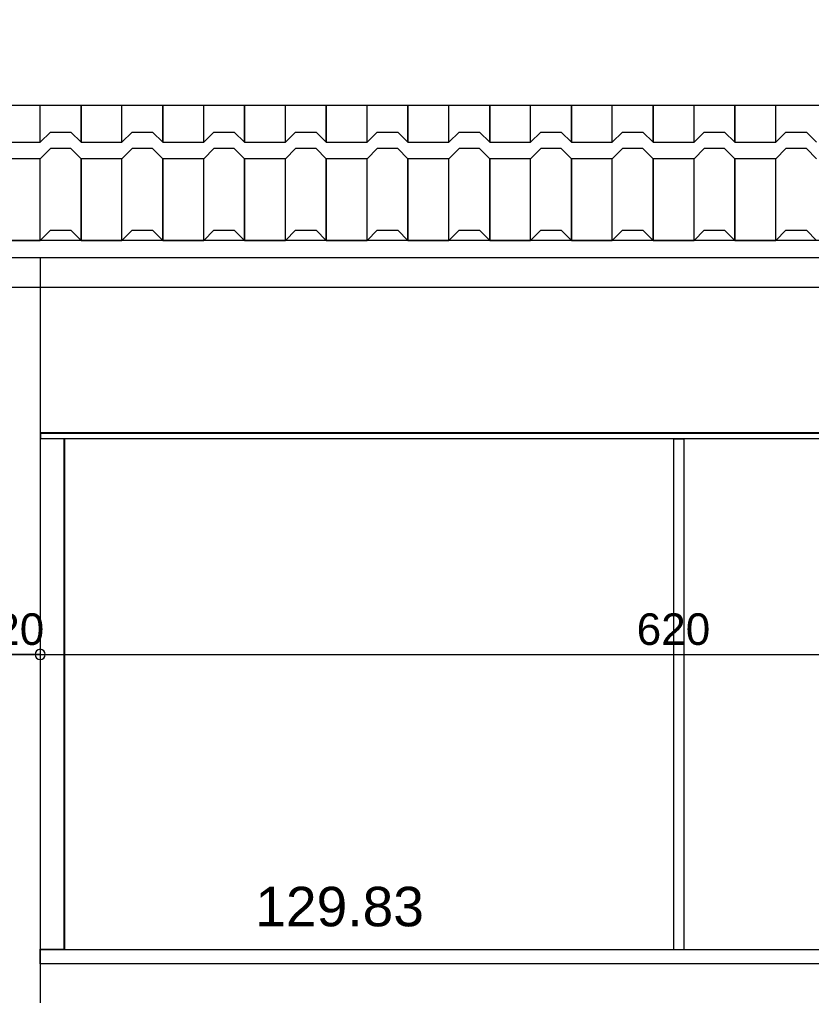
# Model space of a CAD drawing. Header units: metres. Extents: x 1.8 to 61.8, y -53.3 to -11.3.
# Drawn here: x 19.5 to 23.377, y -33.855 to -29.076 of the extents above; entities that cross this region are included whole.
import ezdxf
from ezdxf.enums import TextEntityAlignment as Align

# ---------------------------------------------------------------- set-up
doc = ezdxf.new("R2010")
doc.units = ezdxf.units.M
doc.header["$MEASUREMENT"] = 0
for name, color, linetype in [('Calque commun', 7, 'Continuous'), ('Cotations', 7, 'Continuous'), ('Textes', 7, 'Continuous')]:
    doc.layers.add(name, color=color, linetype=linetype)
doc.styles.add('Arial4', font='arial.ttf', dxfattribs={"height": 0.154626})
doc.styles.add('Arial7', font='arial.ttf', dxfattribs={"height": 0.193282})

# ---------------------------------------------------------------- blocks, each defined once
blk = doc.blocks.new('pattern4')
at = {"layer": 'Calque commun', "color": 1, "linetype": 'Continuous', "lineweight": 9}
for p, q in [((19.6016, -29.6777), (19.6016, -29.4965)), ((19.8016, -29.6777), (19.8016, -29.4965)), ((19.8016, -29.4965), (19.8016, -29.6777)), ((20.0016, -29.6777), (20.0016, -29.4965)), ((20.2016, -29.6777), (20.2016, -29.4965)), ((20.2016, -29.4965), (20.2016, -29.6777)), ((20.4016, -29.6777), (20.4016, -29.4965)), ((20.6016, -29.6777), (20.6016, -29.4965)), ((20.6016, -29.4965), (20.6016, -29.6777)), ((20.8016, -29.6777), (20.8016, -29.4965)), ((21.0016, -29.6777), (21.0016, -29.4965)), ((21.0016, -29.4965), (21.0016, -29.6777)), ((21.2016, -29.6777), (21.2016, -29.4965)), ((21.4016, -29.6777), (21.4016, -29.4965)), ((21.4016, -29.4965), (21.4016, -29.6777)), ((21.6016, -29.6777), (21.6016, -29.4965)), ((21.8016, -29.6777), (21.8016, -29.4965)), ((21.8016, -29.4965), (21.8016, -29.6777)), ((22.0016, -29.6777), (22.0016, -29.4965)), ((22.2016, -29.6777), (22.2016, -29.4965)), ((22.2016, -29.4965), (22.2016, -29.6777)), ((22.4016, -29.6777), (22.4016, -29.4965)), ((22.6016, -29.6777), (22.6016, -29.4965)), ((22.6016, -29.4965), (22.6016, -29.6777)), ((22.8016, -29.6777), (22.8016, -29.4965)), ((23.0016, -29.6777), (23.0016, -29.4965)), ((23.0016, -29.4965), (23.0016, -29.6777)), ((23.2016, -29.6777), (23.2016, -29.4965)), ((19.6016, -29.6777), (19.6516, -29.6278)), ((19.6516, -29.6278), (19.7516, -29.6278)), ((19.7516, -29.6278), (19.8016, -29.6777)), ((20.0016, -29.6777), (20.0516, -29.6278)), ((20.0516, -29.6278), (20.1516, -29.6278)), ((20.1516, -29.6278), (20.2016, -29.6777)), ((20.4016, -29.6777), (20.4516, -29.6278)), ((20.4516, -29.6278), (20.5516, -29.6278)), ((20.5516, -29.6278), (20.6016, -29.6777)), ((20.8016, -29.6777), (20.8516, -29.6278)), ((20.8516, -29.6278), (20.9516, -29.6278)), ((20.9516, -29.6278), (21.0016, -29.6777)), ((21.2016, -29.6777), (21.2516, -29.6278)), ((21.2516, -29.6278), (21.3516, -29.6278)), ((21.3516, -29.6278), (21.4016, -29.6777)), ((21.6016, -29.6777), (21.6516, -29.6278)), ((21.6516, -29.6278), (21.7516, -29.6278)), ((21.7516, -29.6278), (21.8016, -29.6777)), ((22.0016, -29.6777), (22.0516, -29.6278)), ((22.0516, -29.6278), (22.1516, -29.6278)), ((22.1516, -29.6278), (22.2016, -29.6777)), ((22.4016, -29.6777), (22.4516, -29.6278)), ((22.4516, -29.6278), (22.5516, -29.6278)), ((22.5516, -29.6278), (22.6016, -29.6777)), ((22.8016, -29.6777), (22.8516, -29.6278)), ((22.8516, -29.6278), (22.9516, -29.6278)), ((22.9516, -29.6278), (23.0016, -29.6777)), ((23.2016, -29.6777), (23.2516, -29.6278)), ((23.2516, -29.6278), (23.3516, -29.6278)), ((23.3516, -29.6278), (23.4016, -29.6777)), ((19.4016, -29.6777), (19.6016, -29.6777)), ((19.6516, -29.7077), (19.6016, -29.7578)), ((19.7516, -29.7077), (19.6516, -29.7077)), ((19.8016, -29.7578), (19.7516, -29.7077)), ((19.8016, -29.6777), (20.0016, -29.6777)), ((20.0516, -29.7077), (20.0016, -29.7578)), ((20.1516, -29.7077), (20.0516, -29.7077)), ((20.2016, -29.7578), (20.1516, -29.7077)), ((20.2016, -29.6777), (20.4016, -29.6777)), ((20.4516, -29.7077), (20.4016, -29.7578)), ((20.5516, -29.7077), (20.4516, -29.7077)), ((20.6016, -29.7578), (20.5516, -29.7077)), ((20.6016, -29.6777), (20.8016, -29.6777)), ((20.8516, -29.7077), (20.8016, -29.7578)), ((20.9516, -29.7077), (20.8516, -29.7077)), ((21.0016, -29.7578), (20.9516, -29.7077)), ((21.0016, -29.6777), (21.2016, -29.6777)), ((21.2516, -29.7077), (21.2016, -29.7578)), ((21.3516, -29.7077), (21.2516, -29.7077)), ((21.4016, -29.7578), (21.3516, -29.7077)), ((21.4016, -29.6777), (21.6016, -29.6777)), ((21.6516, -29.7077), (21.6016, -29.7578)), ((21.7516, -29.7077), (21.6516, -29.7077)), ((21.8016, -29.7578), (21.7516, -29.7077)), ((21.8016, -29.6777), (22.0016, -29.6777)), ((22.0516, -29.7077), (22.0016, -29.7578)), ((22.1516, -29.7077), (22.0516, -29.7077)), ((22.2016, -29.7578), (22.1516, -29.7077)), ((22.2016, -29.6777), (22.4016, -29.6777)), ((22.4516, -29.7077), (22.4016, -29.7578)), ((22.5516, -29.7077), (22.4516, -29.7077)), ((22.6016, -29.7578), (22.5516, -29.7077)), ((22.6016, -29.6777), (22.8016, -29.6777)), ((22.8516, -29.7077), (22.8016, -29.7578)), ((22.9516, -29.7077), (22.8516, -29.7077)), ((23.0016, -29.7578), (22.9516, -29.7077)), ((23.0016, -29.6777), (23.2016, -29.6777)), ((23.2516, -29.7077), (23.2016, -29.7578)), ((23.3516, -29.7077), (23.2516, -29.7077)), ((23.4016, -29.7578), (23.3516, -29.7077)), ((19.6016, -29.7578), (19.4016, -29.7578)), ((19.6016, -30.1578), (19.6016, -29.7578)), ((19.8016, -30.1578), (19.8016, -29.7578)), ((20.0016, -29.7578), (19.8016, -29.7578)), ((19.8016, -29.7578), (19.8016, -30.1578)), ((20.0016, -30.1578), (20.0016, -29.7578)), ((20.2016, -30.1578), (20.2016, -29.7578)), ((20.4016, -29.7578), (20.2016, -29.7578)), ((20.2016, -29.7578), (20.2016, -30.1578)), ((20.4016, -30.1578), (20.4016, -29.7578)), ((20.6016, -30.1578), (20.6016, -29.7578)), ((20.8016, -29.7578), (20.6016, -29.7578)), ((20.6016, -29.7578), (20.6016, -30.1578)), ((20.8016, -30.1578), (20.8016, -29.7578)), ((21.0016, -30.1578), (21.0016, -29.7578)), ((21.2016, -29.7578), (21.0016, -29.7578)), ((21.0016, -29.7578), (21.0016, -30.1578)), ((21.2016, -30.1578), (21.2016, -29.7578)), ((21.4016, -30.1578), (21.4016, -29.7578)), ((21.6016, -29.7578), (21.4016, -29.7578)), ((21.4016, -29.7578), (21.4016, -30.1578)), ((21.6016, -30.1578), (21.6016, -29.7578)), ((21.8016, -30.1578), (21.8016, -29.7578)), ((22.0016, -29.7578), (21.8016, -29.7578)), ((21.8016, -29.7578), (21.8016, -30.1578)), ((22.0016, -30.1578), (22.0016, -29.7578)), ((22.2016, -30.1578), (22.2016, -29.7578)), ((22.4016, -29.7578), (22.2016, -29.7578)), ((22.2016, -29.7578), (22.2016, -30.1578)), ((22.4016, -30.1578), (22.4016, -29.7578)), ((22.6016, -30.1578), (22.6016, -29.7578)), ((22.8016, -29.7578), (22.6016, -29.7578)), ((22.6016, -29.7578), (22.6016, -30.1578)), ((22.8016, -30.1578), (22.8016, -29.7578)), ((23.0016, -30.1578), (23.0016, -29.7578)), ((23.2016, -29.7578), (23.0016, -29.7578)), ((23.0016, -29.7578), (23.0016, -30.1578)), ((23.2016, -30.1578), (23.2016, -29.7578)), ((19.6016, -30.1578), (19.6516, -30.1077)), ((19.6516, -30.1077), (19.7516, -30.1077)), ((19.7516, -30.1077), (19.8016, -30.1578)), ((20.0016, -30.1578), (20.0516, -30.1077)), ((20.0516, -30.1077), (20.1516, -30.1077)), ((20.1516, -30.1077), (20.2016, -30.1578)), ((20.4016, -30.1578), (20.4516, -30.1077)), ((20.4516, -30.1077), (20.5516, -30.1077)), ((20.5516, -30.1077), (20.6016, -30.1578)), ((20.8016, -30.1578), (20.8516, -30.1077)), ((20.8516, -30.1077), (20.9516, -30.1077)), ((20.9516, -30.1077), (21.0016, -30.1578)), ((21.2016, -30.1578), (21.2516, -30.1077)), ((21.2516, -30.1077), (21.3516, -30.1077)), ((21.3516, -30.1077), (21.4016, -30.1578)), ((21.6016, -30.1578), (21.6516, -30.1077)), ((21.6516, -30.1077), (21.7516, -30.1077)), ((21.7516, -30.1077), (21.8016, -30.1578)), ((22.0016, -30.1578), (22.0516, -30.1077)), ((22.0516, -30.1077), (22.1516, -30.1077)), ((22.1516, -30.1077), (22.2016, -30.1578)), ((22.4016, -30.1578), (22.4516, -30.1077)), ((22.4516, -30.1077), (22.5516, -30.1077)), ((22.5516, -30.1077), (22.6016, -30.1578)), ((22.8016, -30.1578), (22.8516, -30.1077)), ((22.8516, -30.1077), (22.9516, -30.1077)), ((22.9516, -30.1077), (23.0016, -30.1578)), ((23.2016, -30.1578), (23.2516, -30.1077)), ((23.2516, -30.1077), (23.3516, -30.1077)), ((23.3516, -30.1077), (23.4016, -30.1578)), ((19.4016, -30.1578), (19.6016, -30.1578)), ((19.8016, -30.1578), (20.0016, -30.1578)), ((20.2016, -30.1578), (20.4016, -30.1578)), ((20.6016, -30.1578), (20.8016, -30.1578)), ((21.0016, -30.1578), (21.2016, -30.1578)), ((21.4016, -30.1578), (21.6016, -30.1578)), ((21.8016, -30.1578), (22.0016, -30.1578)), ((22.2016, -30.1578), (22.4016, -30.1578)), ((22.6016, -30.1578), (22.8016, -30.1578)), ((23.0016, -30.1578), (23.2016, -30.1578))]:
    blk.add_line(p, q, dxfattribs=at)
at = {"layer": 'Calque commun', "color": 7, "linetype": 'Continuous', "lineweight": 9}
mesh = blk.add_polyface(dxfattribs=at)
corners = [(6.6016, -29.4965), (26.0012, -29.4965), (26.0012, -30.1578), (6.6016, -30.1578)]
mesh.append_faces([[corners[k] for k in face] for face in [(0, 1, 2, 3)]], dxfattribs={"color": 7})
blk = doc.blocks.new('new109')
at = {"layer": 'Cotations', "color": 14, "linetype": 'Continuous', "lineweight": 9}
blk.add_arc((0, 0), 0.5, 0, 359.99941, dxfattribs=at)
blk = doc.blocks.new('new110')
at = {"layer": 'Cotations', "color": 14, "linetype": 'Continuous', "lineweight": 9}
blk.add_arc((0, 0), 0.5, 0, 359.99941, dxfattribs=at)
blk = doc.blocks.new('DimLine50268')
at = {"layer": 'Cotations', "color": 14, "linetype": 'Continuous', "lineweight": 9}
for p, q in [((13.2012, -31.9851), (13.2012, -32.3851)), ((19.4012, -31.9851), (19.4012, -32.3851)), ((13.2012, -32.1851), (13.0012, -32.1851)), ((13.2012, -32.1851), (19.4012, -32.1851)), ((19.4012, -32.1851), (19.6012, -32.1851))]:
    blk.add_line(p, q, dxfattribs=at)
at = {"layer": 'Cotations', "color": 14, "linetype": 'Continuous', "lineweight": 9, "xscale": 0.05000000074505806, "yscale": 0.05000000074505806, "zscale": 0.05000000074505806}
blk.add_blockref('new109', (13.2012, -32.1851), dxfattribs=at)
at = {"layer": 'Cotations', "color": 14, "linetype": 'Continuous', "lineweight": 9, "xscale": 0.05000000074505806, "yscale": 0.05000000074505806, "zscale": 0.05000000074505806, "rotation": 180}
blk.add_blockref('new110', (19.4012, -32.1851), dxfattribs=at)
at = {"layer": 'Cotations', "color": 7, "linetype": 'Continuous', "lineweight": 9, "style": 'Arial4'}
blk.add_text('620', height=0.15463, dxfattribs=at).set_placement((16.3012, -32.1851), align=Align.BOTTOM_CENTER)
blk = doc.blocks.new('new111')
at = {"layer": 'Cotations', "color": 14, "linetype": 'Continuous', "lineweight": 9}
blk.add_arc((0, 0), 0.5, 0, 359.99941, dxfattribs=at)
blk = doc.blocks.new('new112')
at = {"layer": 'Cotations', "color": 14, "linetype": 'Continuous', "lineweight": 9}
blk.add_arc((0, 0), 0.5, 0, 359.99941, dxfattribs=at)
blk = doc.blocks.new('DimLine50276')
at = {"layer": 'Cotations', "color": 14, "linetype": 'Continuous', "lineweight": 9}
for p, q in [((19.4012, -31.9851), (19.4012, -32.3851)), ((19.6012, -31.9851), (19.6012, -32.3851)), ((19.4012, -32.1851), (19.2012, -32.1851)), ((19.4012, -32.1851), (19.6012, -32.1851)), ((19.6012, -32.1851), (19.8012, -32.1851))]:
    blk.add_line(p, q, dxfattribs=at)
at = {"layer": 'Cotations', "color": 14, "linetype": 'Continuous', "lineweight": 9, "xscale": 0.05000000074505806, "yscale": 0.05000000074505806, "zscale": 0.05000000074505806}
blk.add_blockref('new111', (19.4012, -32.1851), dxfattribs=at)
at = {"layer": 'Cotations', "color": 14, "linetype": 'Continuous', "lineweight": 9, "xscale": 0.05000000074505806, "yscale": 0.05000000074505806, "zscale": 0.05000000074505806, "rotation": 180}
blk.add_blockref('new112', (19.6012, -32.1851), dxfattribs=at)
at = {"layer": 'Cotations', "color": 7, "linetype": 'Continuous', "lineweight": 9, "style": 'Arial4'}
blk.add_text('20', height=0.15463, dxfattribs=at).set_placement((19.5012, -32.1851), align=Align.BOTTOM_CENTER)
blk = doc.blocks.new('new113')
at = {"layer": 'Cotations', "color": 14, "linetype": 'Continuous', "lineweight": 9}
blk.add_arc((0, 0), 0.5, 0, 359.99941, dxfattribs=at)
blk = doc.blocks.new('new114')
at = {"layer": 'Cotations', "color": 14, "linetype": 'Continuous', "lineweight": 9}
blk.add_arc((0, 0), 0.5, 0, 359.99941, dxfattribs=at)
blk = doc.blocks.new('DimLine50284')
at = {"layer": 'Cotations', "color": 14, "linetype": 'Continuous', "lineweight": 9}
for p, q in [((19.6012, -31.9851), (19.6012, -32.3851)), ((25.8011, -31.9851), (25.8011, -32.3851)), ((19.6012, -32.1851), (19.4012, -32.1851)), ((19.6012, -32.1851), (25.8011, -32.1851)), ((25.8011, -32.1851), (26.0011, -32.1851))]:
    blk.add_line(p, q, dxfattribs=at)
at = {"layer": 'Cotations', "color": 14, "linetype": 'Continuous', "lineweight": 9, "xscale": 0.05000000074505806, "yscale": 0.05000000074505806, "zscale": 0.05000000074505806}
blk.add_blockref('new113', (19.6012, -32.1851), dxfattribs=at)
at = {"layer": 'Cotations', "color": 14, "linetype": 'Continuous', "lineweight": 9, "xscale": 0.05000000074505806, "yscale": 0.05000000074505806, "zscale": 0.05000000074505806, "rotation": 180}
blk.add_blockref('new114', (25.8011, -32.1851), dxfattribs=at)
at = {"layer": 'Cotations', "color": 7, "linetype": 'Continuous', "lineweight": 9, "style": 'Arial4'}
blk.add_text('620', height=0.15463, dxfattribs=at).set_placement((22.7011, -32.1851), align=Align.BOTTOM_CENTER)

msp = doc.modelspace()

# ---------------------------------------------------------------- linework, layer by layer
at = {"layer": 'Calque commun', "color": 7, "linetype": 'Continuous', "lineweight": 18}
for p, q in [((19.6012, -30.2424), (19.6012, -37.3594)), ((25.8044, -31.1004), (19.6044, -31.1004)), ((19.6044, -31.1304), (19.6044, -31.1004)), ((25.8044, -31.1304), (19.6044, -31.1304)), ((19.7212, -33.6304), (19.7212, -31.1304))]:
    msp.add_line(p, q, dxfattribs=at)
at = {"layer": 'Calque commun', "color": 5, "linetype": 'ByBlock', "lineweight": -2}
msp.add_line((19.6044, -31.1004), (25.8044, -31.1004), dxfattribs=at)
at = {"layer": 'Calque commun', "color": 7, "linetype": 'Continuous', "lineweight": 9}
for p, q in [((19.7212, -31.1304), (19.7212, -33.6304)), ((19.5978, -33.6304), (19.7212, -33.6304)), ((19.7212, -33.6304), (19.6012, -33.6304)), ((19.7212, -33.6304), (19.6012, -33.6304))]:
    msp.add_line(p, q, dxfattribs=at)
at = {"layer": 'Calque commun', "color": 3, "linetype": 'ByBlock', "lineweight": -2}
msp.add_line((19.7212, -33.6304), (19.7212, -31.1304), dxfattribs=at)
at = {"layer": 'Calque commun', "color": 15, "linetype": 'Continuous', "lineweight": 18}
for p, q in [((22.7012, -31.1304), (22.7012, -33.6304)), ((22.7012, -31.1304), (22.7512, -31.1304)), ((22.7512, -31.1304), (22.7512, -33.6304)), ((22.7012, -33.6304), (22.7512, -33.6304))]:
    msp.add_line(p, q, dxfattribs=at)

# ---------------------------------------------------------------- block references
at = {"layer": 'Calque commun', "color": 0, "linetype": 'ByBlock', "lineweight": -2}
msp.add_blockref('pattern4', (0, 0), dxfattribs=at)
at = {"layer": 'Cotations', "color": 14, "linetype": 'Continuous', "lineweight": 9}
for name in ['DimLine50268', 'DimLine50276', 'DimLine50284']:
    msp.add_blockref(name, (0, 0), dxfattribs=at)

# ---------------------------------------------------------------- texts
at = {"layer": 'Textes', "color": 5, "linetype": 'ByBlock', "lineweight": -2, "style": 'Arial7'}
msp.add_text('129.83', height=0.19328, dxfattribs=at).set_placement((20.654, -33.5744), align=Align.BOTTOM_LEFT)

# ---------------------------------------------------------------- meshes
at = {"layer": 'Calque commun', "color": 7, "linetype": 'Continuous', "lineweight": 9}
mesh = msp.add_polyface(dxfattribs=at)
corners = [(61.7636, -11.3086), (1.7636, -11.3086), (1.7636, -53.3086), (61.7636, -53.3086)]
mesh.append_faces([[corners[k] for k in face] for face in [(0, 1, 2, 3)]], dxfattribs={"color": 7})
at = {"layer": 'Calque commun', "color": 7, "linetype": 'Continuous', "lineweight": 18}
mesh = msp.add_polyface(dxfattribs=at)
corners = [(6.6016, -30.2424), (26.0031, -30.2424), (26.0031, -30.3888), (6.6016, -30.3888)]
mesh.append_faces([[corners[k] for k in face] for face in [(0, 1, 2, 3)]], dxfattribs={"color": 7})
mesh = msp.add_polyface(dxfattribs=at)
corners = [(19.6012, -33.7004), (19.6012, -33.6304), (25.8012, -33.6304), (25.8012, -33.7004)]
mesh.append_faces([[corners[k] for k in face] for face in [(0, 1, 2, 3)]], dxfattribs={"color": 7})

doc.saveas('drawing.dxf')
